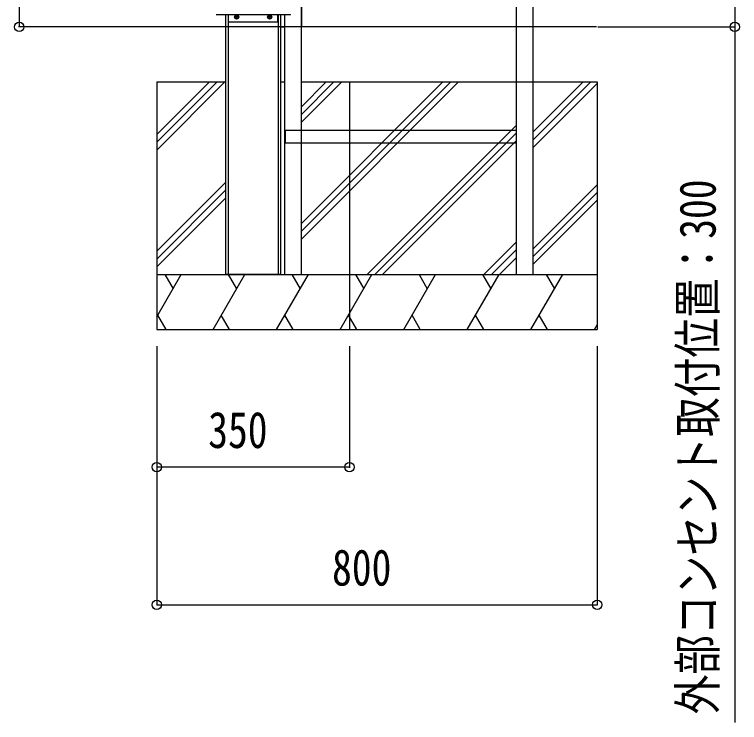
# Model space of a CAD drawing. Units: millimetres, scale not verified. Extents: x -8410 to 8410, y -5940 to 5940.
# Drawn here: x 3232 to 4549, y -4714 to -3428 of the extents above; entities that cross this region are included whole.
import ezdxf
from ezdxf.enums import TextEntityAlignment as Align

# ---------------------------------------------------------------- set-up
doc = ezdxf.new("R2010")
doc.units = ezdxf.units.MM
doc.header["$LTSCALE"] = 30
doc.layers.add('0-4_YKK_A1', color=4, linetype='Continuous')
doc.layers.add('0-5_YKK_D', color=6, linetype='Continuous')
doc.styles.add('ＭＳ ゴシック', font='')
doc.styles.get('ＭＳ ゴシック').set_extended_font_data('MS Gothic')

msp = doc.modelspace()

# ---------------------------------------------------------------- linework, layer by layer
at = {"layer": '0-4_YKK_A1'}
for p, q in [((3752.04, -2369.9), (3752.04, -3900.4)), ((4143.04, -2369.9), (4143.04, -3900.4)), ((4173.04, -2369.9), (4173.04, -3900.4)), ((3753.44, -3450.4), (3753.44, -3181.11)), ((3597.75, -3427.9), (3598.48, -3427.9)), ((3615.04, -3427.9), (3615.04, -3450.4)), ((3619.54, -3427.9), (3619.54, -3450.4)), ((3620.04, -3440.4), (3620.04, -3427.9)), ((3639.19, -3432.4), (3630.89, -3432.4)), ((3632.99, -3432.05), (3632.99, -3432.75)), ((3634.19, -3432.05), (3632.99, -3432.05)), ((3634.19, -3432.75), (3632.99, -3432.75)), ((3635.39, -3430.35), (3634.69, -3430.35)), ((3634.69, -3430.35), (3634.69, -3431.55)), ((3634.69, -3433.25), (3634.69, -3434.45)), ((3635.39, -3434.45), (3634.69, -3434.45)), ((3635.04, -3436.55), (3635.04, -3428.25)), ((3635.39, -3430.35), (3635.39, -3431.55)), ((3635.39, -3433.25), (3635.39, -3434.45)), ((3637.09, -3432.05), (3635.89, -3432.05)), ((3637.09, -3432.75), (3635.89, -3432.75)), ((3637.09, -3432.05), (3637.09, -3432.75)), ((3699.19, -3432.4), (3690.89, -3432.4)), ((3692.99, -3432.05), (3692.99, -3432.75)), ((3694.19, -3432.05), (3692.99, -3432.05)), ((3694.19, -3432.75), (3692.99, -3432.75)), ((3695.39, -3430.35), (3694.69, -3430.35)), ((3694.69, -3430.35), (3694.69, -3431.55)), ((3694.69, -3433.25), (3694.69, -3434.45)), ((3695.39, -3434.45), (3694.69, -3434.45)), ((3695.04, -3436.55), (3695.04, -3428.25)), ((3695.39, -3430.35), (3695.39, -3431.55)), ((3695.39, -3433.25), (3695.39, -3434.45)), ((3697.09, -3432.05), (3695.89, -3432.05)), ((3697.09, -3432.75), (3695.89, -3432.75)), ((3697.09, -3432.05), (3697.09, -3432.75)), ((3710.04, -3440.4), (3710.04, -3427.9)), ((3710.54, -3427.9), (3710.54, -3450.4)), ((3715.04, -3427.9), (3715.04, -3450.4)), ((3722.04, -3427.9), (3722.04, -3900.4)), ((3731.6, -3427.9), (3732.33, -3427.9)), ((4288.89, -3450.4), (3490.04, -3450.4)), ((3615.04, -3450.4), (3615.04, -3900.4)), ((3619.54, -3450.4), (3619.54, -3900.4)), ((3621.04, -3441.4), (3709.04, -3441.4)), ((3710.54, -3450.4), (3710.54, -3900.4)), ((3715.04, -3450.4), (3715.04, -3900.4)), ((3715.04, -3450.47), (3722.04, -3450.47)), ((3490.04, -3550.4), (3490.04, -4000.4)), ((3490.04, -3550.4), (3615.04, -3550.4)), ((3490.04, -3645.99), (3585.63, -3550.4)), ((3490.04, -3660.13), (3599.77, -3550.4)), ((3490.04, -3674.27), (3613.91, -3550.4)), ((3715.04, -3550.47), (3722.04, -3550.47)), ((3752.04, -3550.4), (4290.04, -3550.4)), ((3752.04, -3596.12), (3797.76, -3550.4)), ((3752.04, -3808.25), (4009.89, -3550.4)), ((3752.04, -3610.26), (3811.9, -3550.4)), ((3752.04, -3822.4), (4024.04, -3550.4)), ((3752.04, -3624.41), (3826.05, -3550.4)), ((3752.04, -3836.54), (4038.18, -3550.4)), ((3840.04, -3550.4), (3840.04, -4000.4)), ((4173.04, -3641.99), (4264.63, -3550.4)), ((4173.04, -3656.13), (4278.77, -3550.4)), ((4173.04, -3670.27), (4290.04, -3553.27)), ((4290.04, -3550.4), (4290.04, -4000.4)), ((3872.03, -3900.4), (4143.04, -3629.39)), ((3723.24, -3638.9), (3723.24, -3661.9)), ((3886.17, -3900.4), (4143.04, -3643.53)), ((4143.04, -3638.9), (4143.04, -3661.9)), ((3900.31, -3900.4), (4143.04, -3657.67)), ((3490.04, -3858.12), (3615.04, -3733.12)), ((4173.04, -3854.12), (4290.04, -3737.12)), ((3490.04, -3872.26), (3615.04, -3747.26)), ((4173.04, -3868.26), (4290.04, -3751.26)), ((3490.04, -3886.41), (3615.04, -3761.41)), ((4173.04, -3882.41), (4290.04, -3765.41)), ((4084.16, -3900.4), (4143.04, -3841.52)), ((4098.3, -3900.4), (4143.04, -3855.66)), ((4112.44, -3900.4), (4143.04, -3869.8)), ((3490.04, -3900.4), (4290.04, -3900.4)), ((3490.04, -3977.41), (3534.5, -3900.4)), ((3504.5, -3900.4), (3519.5, -3926.38)), ((3592.24, -4000.4), (3649.97, -3900.4)), ((3715.04, -3900.4), (3615.04, -3900.4)), ((3619.97, -3900.4), (3634.97, -3926.38)), ((3707.71, -4000.4), (3765.44, -3900.4)), ((3735.44, -3900.4), (3750.44, -3926.38)), ((3823.18, -4000.4), (3880.91, -3900.4)), ((3850.91, -3900.4), (3865.91, -3926.38)), ((3938.65, -4000.4), (3996.38, -3900.4)), ((3966.38, -3900.4), (3981.38, -3926.38)), ((4054.12, -4000.4), (4111.85, -3900.4)), ((4081.85, -3900.4), (4096.85, -3926.38)), ((4169.59, -4000.4), (4227.32, -3900.4)), ((4197.32, -3900.4), (4212.32, -3926.38)), ((3506.77, -4000.4), (3491.77, -3974.42)), ((3622.24, -4000.4), (3607.24, -3974.42)), ((3737.71, -4000.4), (3722.71, -3974.42)), ((3853.18, -4000.4), (3838.18, -3974.42)), ((3968.65, -4000.4), (3953.65, -3974.42)), ((4084.12, -4000.4), (4069.12, -3974.42)), ((4199.59, -4000.4), (4184.59, -3974.42)), ((3490.04, -4000.4), (4290.04, -4000.4)), ((4285.06, -4000.4), (4290.04, -3991.77))]:
    msp.add_line(p, q, dxfattribs=at)
for points in [[(3598.48, -3427.9), (3598.98, -3427.9), (3731.1, -3427.9), (3731.6, -3427.9)], [(4143.04, -3638.9), (3752.04, -3638.9), (3723.24, -3638.9)], [(4143.04, -3661.9), (3752.04, -3661.9), (3723.24, -3661.9)]]:
    msp.add_lwpolyline(points, dxfattribs=at)
for centre in [(3635.04, -3432.4), (3695.04, -3432.4)]:
    msp.add_circle(centre, 3.75, dxfattribs=at)
for centre, radius, start, end in [((3634.19, -3431.55), 0.5, 270, 0), ((3634.19, -3433.25), 0.5, 0, 90), ((3635.89, -3431.55), 0.5, 180, 270), ((3635.89, -3433.25), 0.5, 90, 180), ((3694.19, -3431.55), 0.5, 270, 0), ((3694.19, -3433.25), 0.5, 0, 90), ((3695.89, -3431.55), 0.5, 180, 270), ((3695.89, -3433.25), 0.5, 90, 180), ((3732.33, -3427.4), 0.5, 270, 0), ((3621.04, -3440.4), 1, 180, 270), ((3709.04, -3440.4), 1, 270, 0)]:
    msp.add_arc(centre, radius, start, end, dxfattribs=at)
at = {"layer": '0-5_YKK_D'}
for p, q in [((3240.04, -2960.4), (3240.04, -3450.4)), ((3568.54, -3450.4), (3239.04, -3450.4)), ((4291.04, -3450.4), (4541.04, -3450.4)), ((3490.04, -4030.4), (3490.04, -4501.4)), ((3490.04, -4030.4), (3490.04, -4251.4)), ((3840.04, -4030.4), (3840.04, -4251.4)), ((4290.04, -4030.4), (4290.04, -4501.4)), ((3840.04, -4250.4), (3490.04, -4250.4)), ((3490.04, -4500.4), (4290.04, -4500.4))]:
    msp.add_line(p, q, dxfattribs=at)
msp.add_lwpolyline([(4540.04, -3150.4), (4540.04, -3450.4), (4540.04, -4714.4)], dxfattribs=at)
for centre in [(3240.04, -3450.4), (4540.04, -3450.4), (3490.04, -4250.4), (3840.04, -4250.4), (3490.04, -4500.4), (4290.04, -4500.4)]:
    msp.add_circle(centre, 8.5, dxfattribs=at)

# ---------------------------------------------------------------- texts
at = {"layer": '0-5_YKK_D', "style": 'ＭＳ ゴシック', "width": 0.8}
msp.add_text('外部コンセント取付位置：300', height=65.98, rotation=90, dxfattribs=at).set_placement((4525.04, -4699.4), align=Align.BOTTOM_LEFT)
for s, p in [('350', (3583.44, -4235.4)), ('800', (3808.44, -4485.4))]:
    msp.add_text(s, height=65.98, dxfattribs=at).set_placement(p, align=Align.BOTTOM_LEFT)

doc.saveas('drawing.dxf')
